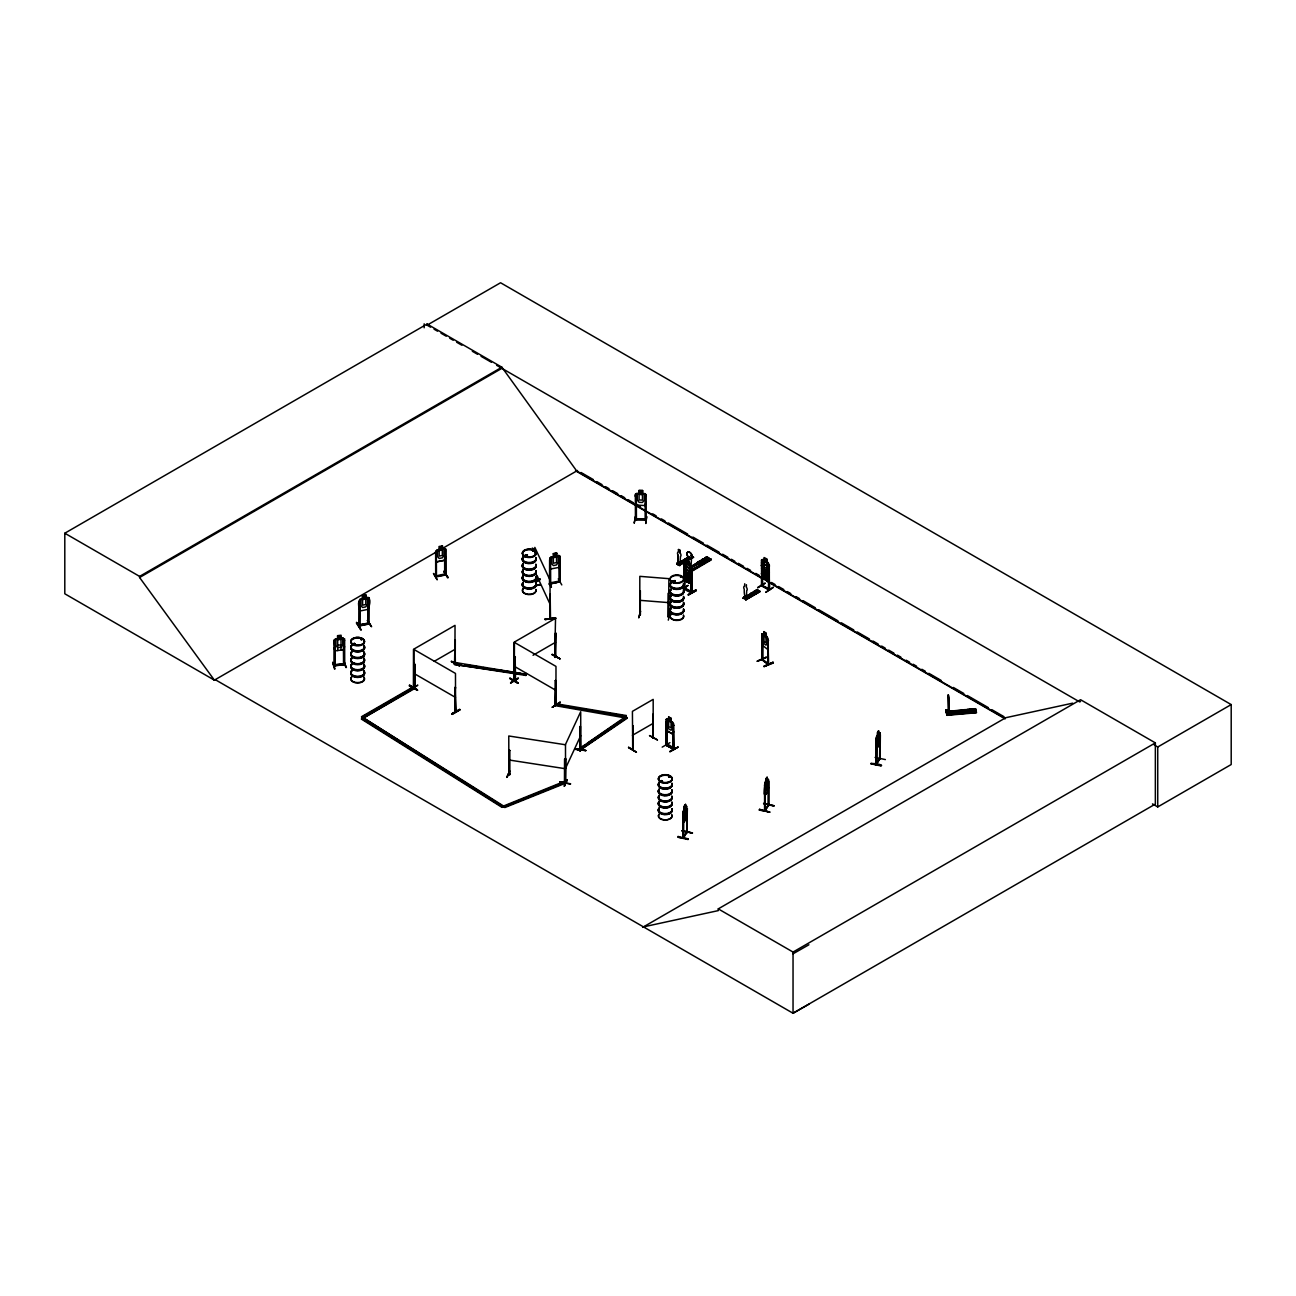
<?xml version="1.0" encoding="UTF-8"?>
<svg xmlns="http://www.w3.org/2000/svg" width="1296" height="1296" viewBox="0 0 1296 1296"><rect width="100%" height="100%" fill="white"/><g stroke="black" fill="none" stroke-linecap="round" stroke-linejoin="round"><path stroke-width="1.5" d="M947.263 710.856L948.008 710.192M948.105 694.915L949.142 699.791L948.656 713.286L948.38 695.563M948.04 710.24L948.089 710.905M976.39 712.363L946.906 714.938L946.841 710.419M690.914 567.859L691.529 558.382A3.677 2.138 59.5 0 0 691.529 554.153A3.677 2.138 59.5 0 0 687.82 552.047A3.677 2.138 59.5 0 0 687.82 556.292L687.965 562.075M746.35 598.055L746.707 590.555A2.446 1.426 59.5 0 0 746.35 587.201L746.415 584.707M947.716 710.953L946.777 710.338M565.121 782.946L565.72 782.233M565.51 759.326L564.554 759.181L564.457 783.173L565.785 781.52M565.38 758.419L565.542 783.351L565.493 744.455L580.705 711.715L580.786 750.335C579.263 752.198 581.402 747.743 580.073 749.882M559.807 782.573L559.953 781.747M559.937 781.828L570.467 784.129M570.596 783.756L559.937 782.217M879.449 744.277L879.854 740.745L879.563 744.293L876.485 748.861L879.563 744.293M678.877 562.723L678.634 564.667L679.023 562.415L678.1 562.772L679.185 562.804L677.986 562.918L679.104 562.432M744.293 598.234C746.528 595.334 743.92 598.396 744.228 589.162A2.446 1.426 59.5 0 1 744.601 586.213L744.73 583.751M745.022 596.662L744.39 597.229L745.508 596.646M636.336 495.817L635.315 495.995L636.336 495.817L636.417 520.02L635.234 520.004L646.218 520.214L646.186 494.651L642.573 493.533L642.589 490.52L638.977 490.439L638.977 493.387L635.364 494.278L635.429 520.052C634.1 516.829 650.252 520.587 645.019 519.259M634.198 523.001L635.623 516.197L634.246 522.952M646.186 502.589L644.938 505.537L636.498 505.1M636.417 520.02L635.461 518.854M642.46 490.601L639.09 490.536L639.09 493.484L637.292 494.392L637.292 499.9L639.09 502.33L642.46 502.475L644.258 500.191L644.258 494.683L642.46 493.63L642.589 490.52M646.056 494.764L644.922 493.565M645.1 496.19L646.105 496.238L645.1 496.19L645.181 520.457L646.186 520.441M636.336 518.918L645.116 519.242L645.23 520.117M646.623 516.667L645.797 523.503L646.672 516.699M688.095 839.533L677.84 837.184L688.289 838.771M688.273 839.192L678.051 836.406M759.359 810.097L769.84 812.09L759.569 809.303M759.359 810.113L759.586 809.287M870.863 763.636C880.6 762.777 889.072 768.641 870.863 763.636L881.312 765.612L871.025 763.36M628.576 747.322L636.417 752.247L628.609 747.274M636.385 752.15L628.56 747.743M579.976 750.74L580.333 726.23L580.527 750.757M685.697 559.856L686.605 558.997L686.815 560.018M752.539 593.989L753.527 593.406L752.96 594.167M353.257 644.452L354.505 643.415M353.014 643.918L354.391 644.096M354.861 644.209L354.181 643.351M353.371 643.934L354.926 643.707L353.727 644.614M361.616 639.738L361.26 639.835M525.123 555.968L526.451 555.304M526.225 555.806L524.669 556M526.646 555.692L525.755 555.028L526.516 556M532.656 551.254L533.693 551.011M673.985 581.936L673.402 580.835L672.17 581.499A6.853 3.953 0 0 1 675.103 580.559M680.497 577.319L680.999 577.157M660.604 781.439L662.386 780.84M662.094 781.553L661.138 781.682L661.64 780.548M660.976 781.294L661.964 780.97M662.337 781.585L661.802 780.613M669.109 776.385L669.173 776.693M639.868 590.684L640.354 614.677M640.354 590.733L640.305 614.92M640.483 611.501L638.734 617.9L640.516 611.129M668.412 593.212L668.444 617.252L668.898 578.664L639.819 576.347L639.77 614.92L640.321 614.093M668.347 616.556L668.525 616.896M668.412 617.188L668.461 592.985M670 613.915L668.282 620.136M687.058 832.729L687.317 808.267L686.912 832.842L686.41 805.966L682.895 812.219L683.008 838.026L687.01 832.097M768.463 787.223L768.058 790.754C759.65 807.651 768.269 767.572 765.126 784.096L764.899 810.988L764.932 786.332M764.527 785.117C768.544 771.59 769.241 784.955 765.774 790.997L765.126 789.604M558.738 581.418C555.417 584.172 547.317 581.386 550.67 583.961L550.557 559.759L549.617 559.937L549.504 583.945L551.416 587.039L549.05 584.091M549.504 583.945L559.888 581.807M560.018 581.143L559.094 581.369C559.273 583.88 557.847 579.992 559.888 580.932M367.967 623.36L358.733 624.996L369.117 622.89M369.117 623.765L358.927 625.79M445.824 574.031L444.674 575.149L445.694 573.82M683.559 837.135L683.786 837.54M683.041 837.88L683.041 837.086M687.334 831.449L686.961 832.162M764.543 810.907L764.98 809.368M764.559 809.887L765.385 810.405L764.883 809.433M768.139 804.703L768.933 804.217L768.35 805.075M765.029 810.875L768.884 804.184M879.968 758.533L875.983 764.397L876.485 762.923M876.064 764.316L876.08 738.655L878.656 730.798L877.279 732.742M880.081 759.148L880.357 734.686M880.357 757.868L876.452 764.527L876.436 739.87M417.425 689.764C393.223 675.767 433.982 699.597 409.244 685.924M417.474 690.233L409.633 685.26M517.963 682.7C493.241 668.396 534.438 692.906 510.089 678.618M948.478 695.11L948.883 713.27M684.32 806.306L685.633 804.362L684.207 806.29L683.591 811.231L683.429 838.091L683.413 813.451M877.279 735.691L876.857 764.024L875.983 763.522M550.039 617.836L550.508 618.629L550.152 594.119L550.071 618.759L550.039 580.154L534.843 547.398L534.843 553.392M672.916 734.168L666.889 730.701L666.031 727.364L666.824 730.75L672.818 734.216L673.693 731.673M367.999 609.201C369.311 605.945 371.547 599.724 368.048 597.391L360.11 598.995C357.437 602.041 358.636 607.468 360.126 610.967L368.129 609.347L369.263 606.107M445.873 557.118L444.706 560.293L436.703 561.913L435.65 559.192M560.066 564.23L558.884 567.405L550.865 568.976L549.844 566.32M683.915 568.28L684.904 565.785L691.027 569.171L691.837 572.557M684.013 568.345L684.968 565.915M690.946 577.4L691.918 574.906L691.027 577.352L684.823 574.015L684.094 570.58M761.351 565.655L762.34 563.177L768.463 566.563L769.111 577.805M761.449 565.72L762.404 563.306M344.606 646.672L343.424 649.831L335.113 650.835L334.028 648.032M757.463 661.252L766.049 657.331M766.325 657.526L757.415 661.284M759.521 809.806L769.792 812.122M768.917 805.205L765.337 809.692M644.857 505.424L646.072 502.556M356.4 623.068C370.251 644.873 347.895 608.116 360.628 628.965M437.125 579.474L433.48 573.448L437.125 579.798M508.874 750.335L509.846 750.481L508.874 750.335L508.874 774.603L509.863 774.684L509.846 750.481M509.96 771.25L506.736 777.389L509.571 771.185M509.863 774.068L508.68 773.631M565.753 758.468L565.105 783.367L504.824 807.554L361.568 716.688L413.473 686.718L414.995 687.593L361.503 719.15L502.022 807.376L563.89 782.347L565.105 783.367M580.041 750.821L580.333 726.23M575.213 749.363L586.019 750.627L575.359 748.991M564.44 782.525L565.542 782.12M564.44 783.14L564.651 782.33M567.081 779.641L564.278 786.283L567.146 779.69M567.162 780.079L564.359 786.17M678.294 549.731L679.865 550.039L680.125 553.052A2.446 1.426 59.5 0 1 680.481 556.405L680.011 563.971L678.229 562.675M662.175 747.144L669.951 742.657M510.575 682.976L518.27 678.456M454.864 663.892L455.479 662.531L526.403 674.26L525.852 675.443L454.928 664.475L455.026 625.352L413.489 649.328L413.408 687.917M454.928 664.475L455.479 662.531M525.852 675.443L526.403 673.499M565.493 768.431L580.705 735.691M683.235 588.627L687.852 585.5L682.895 588.497M757.658 587.849L765.272 583.249M332.651 662.645L335.081 668.914M332.667 662.256L334.481 668.995M707.843 557.766L691.951 567.049L691.918 592.758C680.837 588.951 685.066 588.708 685.033 576.655M684.32 588.254L692.096 592.564L691.448 591.251L691.011 592.304L691.821 592.774L691.837 566.984L689.31 564.505L689.31 561.557L686.621 560.164L687.188 559.564M761.675 584.723L762.55 586.084L762.469 574.047M455.09 710.548L455.56 712.039L455.479 673.434L413.942 649.458L413.959 688.111M454.815 711.65L455.852 711.844L455.042 687.447L455.479 711.99M514.204 680.157L515.063 679.655L514.042 680.756M515.533 680.351L514.642 679.898M515.435 657.234L514.01 656.845L514.982 656.602L515.144 681.421L514.723 656.829M555.32 703.744L556.259 703.89M555.32 704.619L556.34 704.83L555.547 680.4L555.19 704.538L563.468 705.737M626.13 715.505L625.531 717.433L626.13 715.505L555.628 703.679L555.044 704.862L625.531 716.688L627.167 718.243L555.044 705.607L555.628 704.425M536.544 579.393L537.403 579.879M537.322 576.72C536.204 582.341 537.403 580.932 537.597 576.558M666.857 744.73L665.982 745.135L666.128 719.41L668.671 719.831M673.191 748.067C660.523 745.232 669.303 741.344 673.677 749.606L673.693 723.816L671.15 721.354L672.332 723.119L672.332 728.627L671.069 730.247L668.671 728.87L667.408 725.776L668.671 716.882L671.231 718.357L671.15 721.354L671.231 718.357M414.542 687.658L413.408 686.977L414.542 686.702M455.366 664.087L455.026 639.916L454.523 664.508L525.852 674.698M514.366 680.076L515.111 680.497M555.223 656.521L555.871 657.04L555.53 632.869L555.093 657.477L555.806 633.031M945.983 711.747L946.08 710.03L949.126 710.014L946.08 710.03M946.161 712.411L975.742 710.176M946.728 714.112L946.955 715.327L976.455 712.751L976.228 711.536L946.728 714.112L976.342 712.363M946.825 714.841L946.129 711.52L975.532 708.701L972.551 709.268M975.645 709.835L975.532 709.009L947.975 711.634M946.242 710.937L946.436 710.548M368.971 622.89L369.149 623.992L358.862 626.081L358.846 601.862L359.915 601.895L359.737 625.644M368.08 623.101L369.068 623.198M436.46 575.959L436.46 576.833L436.347 552.631L435.424 552.809L436.347 552.631M435.667 577.012L445.824 574.906M684.466 806.485L685.26 805.318L684.466 807.473M684.32 809.255L683.462 810.518M683.591 816.739L684.239 818.116L685.471 816.302L685.471 807.457L686.896 806.533M682.052 830.979L692.534 832.972L682.263 830.623M683.446 836.746L686.556 832.129M683.494 837.994L687.366 831.303M765.887 782.168L765.742 779.171L767.054 777.227L767.119 780.354M767.151 777.244L765.742 779.171M768.852 781.148L768.512 805.707L768.463 779.301M764.867 795.29L767.961 790.722M879.919 732.953L878.656 733.747M879.547 732.418L876.404 736.987L876.031 746.593M875.075 757.415L885.379 759.586M876.485 763.166L879.595 758.565M652.763 738.104L653.184 713.95L653.168 737.878M701.492 563.339C701.266 559.726 697.264 565.072 701.298 563.242M361.114 639.495L361.94 639.171M532.737 551.237L533.061 551.043M672.592 580.997L672.478 581.936L673.936 581.807M668.736 776.936L669.74 777.098L668.882 776.596M686.702 560.115L685.406 569.025L686.702 572.103L686.702 577.595L689.148 578.939L687.836 575.667C686.815 579.49 683.899 576.412 687.269 574.663L685.519 570.305L687.803 574.322C688.84 570.289 691.902 573.48 688.354 575.278L689.99 579.555L689.148 573.431L690.444 571.811L690.444 566.303L689.148 561.654L686.702 560.309M764.138 567.113L762.826 568.75L762.826 574.258L764.138 575.959L764.057 578.972L766.665 580.414L767.88 571.536L766.568 568.458L766.584 562.966L764.138 561.622L764.138 567.13L766.584 568.474M761.773 659.632L768.317 664.718L768.253 638.928L766.179 636.223L766.179 633.274L764.041 631.589L762.939 640.386L764.008 643.577L766.017 645.149L767.086 643.626L766.179 633.274M762.097 659.47L768.56 664.54L767.961 640.094L768.204 664.718M768.56 664.508L767.686 663.406M559.094 582.244L558.835 558.041L559.775 557.863L559.84 582.131L560.018 556.243L558.819 555.449L550.897 557.069L549.812 558.349L549.893 584.172M549.958 558.43L550.978 557.231M439.052 549.536L435.65 551.286L435.683 577.044L435.44 576.153M335.065 665.561L335.048 641.812L333.995 641.714L335.048 641.812M343.553 664.492L343.553 640.516L344.606 640.613L343.634 640.726M337.689 638.766L335.923 639.981L335.923 645.489L337.689 647.627L340.978 647.19L342.743 644.614L342.743 639.106L341.075 638.167L344.623 638.831L344.72 664.573L344.72 663.698L333.995 665.075M340.978 650.155L341.075 635.218L337.543 635.672L337.657 638.701L334.028 640.127L333.963 665.917L335.065 664.686M633.08 748.958L632.691 750.109L633.031 725.89M678.618 549.342L678.375 552.064A2.446 1.426 59.5 0 0 678.002 554.996L678.197 563.29M455.252 664.119L455.301 640.078M635.234 519.745L636.336 519.793M555.611 655.922L554.753 656.424M555.206 703.874L555.968 704.992L555.984 666.403L514.463 642.427L514.204 681.032L514.01 642.281L555.53 618.305L554.753 657.299L555.611 656.797M555.773 656.197L554.834 656.294M768.398 805.091L764.575 810.842L764.575 785.101M768.544 805.642L768.317 779.382M550.492 617.803L550.282 618.143M514.982 680.659L513.929 679.995M699.548 562.253L699.192 562.999L701.039 563.355M701.298 563.485L699.791 562.383M752.02 593.471L753.3 593.374M353.095 643.707L354.764 643.577M361.989 639.349L361.163 639.56M525.301 556.276L526.451 555.871M669.708 776.968L668.882 777.098L669.611 776.547M666.209 719.491L666.857 718.875L672.851 722.342M684.045 578.421L684.013 562.723L686.702 563.063M762.356 559.467L761.449 560.099L764.057 560.488M627.167 718.243L579.587 750.514L577.951 749.704L625.531 716.688M577.951 749.704L584.512 745.265M587.801 743.029L620.606 720.77M579.587 750.514L627.167 717.482M508.777 773.42L509.749 773.534M508.777 774.295L509.96 774.473M688.063 558.398L677.565 564.538L676.917 562.869L678.326 562.027L677.128 563.809M690.817 555.709L693.619 557.539L690.817 555.498M692.08 571.115L711.31 559.872L707.049 556.81L691.108 566.579M708.118 558.09L707.049 557.134L689.666 567.389M691.027 569.171L691.756 572.605M710.014 559.175L710.986 559.337L707.049 557.134M684.92 577.692C681.647 573.739 690.331 583.654 691.756 580.511M686.54 578.68L685.39 576.882L685.39 571.374L686.702 569.738L689.148 571.099L690.444 574.16L689.148 583.07L689.148 580.122M689.229 583.022L686.54 581.629L689.148 582.876M762.34 563.177L768.398 566.611L769.111 569.948M761.351 573.577L768.366 578.486L769.192 577.886M763.96 576.072L764.057 578.972M743.548 598.412L757.868 590.441L743.24 598.104M757.658 590.085L759.991 591.624L746.01 599.805L745.67 598.331L747.29 597.602L747.29 598.655L744.779 596.824M759.958 591.624L745.67 599.594L759.78 591.268L757.156 589.793L743.078 598.169L744.86 596.241M684.013 562.723L684.32 578.259M684.839 562.124L691.918 566.984M684.774 564.829L684.045 564.44L684.855 588.854M691.124 568.345L692.096 568.588L691.124 568.345L691.124 592.418M683.332 588.74L687.917 585.484M691.027 591.656L684.855 588.222L691.918 591.883M691.157 592.385L691.384 580.171M688.289 594.524L695.871 589.907L688.241 594.977L696.308 590.62L695.855 589.891M688.306 594.945L696.26 590.555M766.665 558.981L767.88 563.695L767.88 569.203L766.584 570.839L767.426 576.931L765.79 572.67C769.387 570.823 766.147 567.583 765.239 571.714L762.988 567.599L764.705 572.038C761.206 573.674 764.316 576.963 765.272 573.043L766.584 576.364L764.138 574.987L764.138 569.479L762.842 566.417L764.057 557.539L766.746 558.932L766.584 561.994L768.398 562.901M762.21 562.221L761.481 561.816L762.566 586.051M761.53 567.972L762.259 571.39L768.463 574.727L769.354 572.297L768.382 574.792L762.404 571.277L761.627 560.147L761.497 585.889L769.354 590.15L769.273 564.359L762.323 559.629M768.82 577.562L768.56 589.793L768.82 565.574L769.613 589.988L761.675 585.598M769.532 565.963L768.56 565.736M762.21 585.322L761.4 584.885L762.291 585.371M769.354 589.275L762.291 585.614L769.532 589.048M963.041 710.532L962.685 711.617M964.791 711.504C959.996 712.946 966.119 708.377 964.305 711.974M645.1 520.166L646.072 520.182M657.266 739.724L649.652 735.561M632.723 749.704L632.416 711.358L653.184 699.37L653.152 738.299M680.125 553.052L680.125 550.897M677.905 555.061L678.051 562.788M687.933 562.318L687.82 556.292M676.706 564.035L689.083 556.729M676.771 564.084L689.099 556.859M677.047 564.246L689.585 557.021M689.618 557.15L677.581 564.554M679.331 565.072L680.756 563.404L680.951 564.554M677.111 564.262L679.703 565.736L679.541 564.343L680.951 563.517M692.939 556.891L678.829 565.218L693.441 556.972M693.441 557.183L679.055 565.234L688.435 560.601M697.394 562.513C708.993 567.599 691.772 563.128 699.516 561.249L703.453 563.792L699.516 561.249M701.395 560.147C712.994 565.25 695.774 560.779 703.517 558.9L707.454 561.443L703.517 558.9M704.927 558.074C716.526 563.161 699.305 558.689 707.049 556.81M691.61 566.854L705.526 558.657M691.691 566.903L707.81 557.555M690.638 568.312L706.385 559.111M690.8 570.37L710.224 558.9M691.141 570.386L710.743 559.597M691.319 570.677L710.986 559.046M691.562 570.807L710.986 559.337M691.918 570.823L710.483 559.435M750.708 593.39C757.723 596.452 747.711 593.941 752.134 592.547L754.758 594.038M753.381 591.818C760.396 594.88 750.384 592.369 754.79 590.976L757.415 592.466M755.746 590.425C762.745 593.487 752.733 590.976 757.156 589.583M747.29 597.602L745.67 598.331M745.508 599.513L759.78 591.073M414.185 663.487L414.202 687.803M414.461 663.633L413.683 688.079M451.316 661.689L459.594 665.901L451.753 661.446M454.766 663.584L454.248 664.346M411.577 689.116L417.814 685.13M414.736 687.836L413.748 687.204M455.755 687.852L454.766 687.609M552.226 654.35L560.066 658.822M551.837 654.642L560.099 658.87L552.258 654.399M451.818 713.723C476.458 700.78 435.488 723.346 459.61 709.268M451.818 714.209L459.675 709.69M452.255 714.404L459.983 709.884M510.64 683.105L518.384 678.083L510.64 682.603M555.044 705.607L555.547 680.4M556.259 680.805L555.287 680.562M560.099 702.157L552.339 707.179L560.131 702.221M215.33 679.703L214.488 680.206L64.8 593.779L64.8 533.223L427.097 324.049L501.892 367.222L576.688 470.966L1004.918 718.211M427.097 324.049L427.097 325.166L500.564 282.755L1231.2 704.587L1231.2 764.527L1157.733 806.938L1152.484 803.893M64.8 533.223L139.595 576.396L501.892 367.222M808.898 1004.206L793.039 1013.245L215.233 679.655L214.375 680.141L139.595 577.514L501.892 368.339M214.375 680.141L435.245 552.631M438.728 550.606L577.53 470.48M532.3 548.046L534.859 549.52M536.657 579.506L537.305 579.895M537.014 579.296L537.16 580.705L536.884 576.153M535.199 581.531L539.93 578.907M539.93 579.231L535.264 581.936L539.978 579.328M535.637 582.277L540.302 579.555M434.257 661.316L455.026 649.328M361.568 717.433L413.473 687.463L414.995 688.338L414.461 673.272M361.503 719.15L414.995 688.338L414.931 664.281M533.045 655.274L555.53 642.281M632.416 735.334L653.184 723.346M666.355 721.013L666.468 745.022L673.434 748.991M673.272 733.001L673.045 749.218L673.272 725.015L673.969 749.363M673.969 725.42L672.997 725.161M670.032 751.275C694.705 738.007 653.346 761.027 677.873 747.176M642.622 927.385L1005.777 717.709L1072.683 703.161M643.464 926.883L718.259 910.618L718.259 908.885L1080.556 699.71L1155.352 742.883L1155.352 804.071L793.039 1013.245L793.039 952.058L1155.352 742.883M1080.556 701.444L1079.714 701.946L496.676 365.326M1154.266 744.989L1157.733 746.998L1231.2 704.587M793.039 953.807L808.898 944.768M361.503 718.389L502.022 806.63L563.89 781.601L565.105 782.622L504.824 806.809L361.568 716.688M672.705 581.515L673.871 581.418L673.24 580.77M762.453 636.125L762.518 660.166L762.34 658.66M761.805 641.86L762.469 645.311L761.805 633.955L764.041 634.538L763.943 631.622M768.56 640.564L767.653 640.224M768.22 646.898L767.491 649.264L762.469 645.311M766.373 657.137L757.156 661.122M762.34 659.534L761.805 633.955L767.54 637.389M762.518 659.534L768.625 663.714M764.073 666.079C791.824 654.642 745.654 674.795 772.951 662.353M773.275 663.034L764.122 666.549L772.902 662.272M948.332 694.899L948.332 711.164M550.589 583.994L550.411 582.811L558.738 581.175M445.694 574.695L445.824 549.131L442.422 548.775L442.422 545.827L442.341 548.969L444.058 549.601L444.058 555.109L442.341 557.815L439.166 558.463L437.465 556.454L437.465 550.946L439.166 549.617L439.02 546.523L442.454 545.891M445.792 574.97L445.581 550.751L444.641 550.93L444.674 575.149M369.068 624.073L369.263 598.185M334.093 664.767L333.882 665.707L344.639 664.362M632.723 750.076L632.756 725.728M525.253 555.368L526.16 555.514M354.505 644.42L353.484 644.031M661.057 781.18L661.964 781.31M556.648 553.019L553.214 553.651L553.36 556.729L551.659 558.074L551.659 563.582L553.36 565.591L556.535 564.926L558.236 562.221L558.236 556.713L556.535 556.081L556.616 552.955L556.648 555.968M553.36 553.781L556.535 553.133M549.877 584.14L559.726 581.823M561.8 584.917L558.252 578.826M444.658 548.402L436.687 549.941M436.736 561.735L444.625 560.212M436.347 575.732L435.326 575.894L436.59 576.169M445.581 573.853L444.722 574.29M445.549 574.711C432.67 577.417 431.665 576.59 444.544 574.063M444.026 571.714L448.157 577.692L443.993 571.309M365.78 595.075L362.556 595.658L362.588 598.671L360.887 599.999L360.887 605.507L362.588 607.516L365.78 606.868L367.481 604.163L367.481 598.655L365.78 598.023L365.731 595.01M368.08 599.999L369.149 600.016L368.08 599.999L368.242 624.235L368.21 600.194M359.915 601.895L358.846 601.862M367.432 620.719L371.596 626.746L367.384 620.363M367.934 620.752L371.093 626.389M507.271 776.984L509.522 771.233M948.04 710.662L948.656 713.286M963.317 710.678L964.759 710.888M536.738 585.079L540.302 584.512L536.593 585.241M535.183 585.824L540.286 584.852M544.952 619.083L555.725 618.241L544.968 619.164M555.725 618.208L544.984 619.601L555.595 617.868M343.375 637.94L335.146 638.928M337.689 639.754L340.978 639.333M337.689 645.262L340.978 644.841M344.606 664.589L334.19 665.933M345.951 667.472L344.088 661.235M343.651 661.284L346.437 667.489M436.201 575.683L436.59 576.785M359.64 625.612L359.786 601.684M946.355 709.738L946.89 710.953L946.355 709.738C943.456 715.343 954.455 711.65 946.615 713.318L946.615 709.722M961.907 710.208L964.888 709.625L965.714 712.768M967.561 709.706L970.542 709.139L971.368 712.282M948.121 712.184L973.733 709.997M950.179 712.395L973.798 710.402M946.793 714.728L976.39 712.152L975.532 708.701M359.024 626.065L359.105 625.19M673.045 580.981L673.985 581.062M761.756 585.63L761.756 573.642M514.723 680.805L514.706 656.44M455.042 711.423L455.042 687.447M666.727 745.556L667.051 729.421M673.79 749.59L666.112 745.216M343.764 663.892L344.639 663.487M334.822 664.654L343.44 663.876M344.477 664.346L344.525 663.503M963.997 711.779L962.847 711.52M343.764 664.735L343.553 640.516M878.494 733.876L878.494 742.738L877.279 744.552L876.614 743.159M768.026 664.07L767.961 640.094M644.873 493.663L636.579 493.371L635.494 494.327L636.482 505.181M672.98 581.953L673.499 581.953A6.869 3.969 0 0 0 672.025 582.698M661.64 781.893L660.782 781.472M639.819 600.323L668.898 602.64M410.022 690.023L417.442 685.373M575.23 749.185L585.889 750.465M508.761 774.587L509.749 774.409M457.456 663.584L461.392 664.2M465.329 664.816L479.131 666.938M483.068 667.553L487.004 668.153M490.941 668.768L494.878 669.384M498.814 669.983L502.767 670.599M506.704 671.215L512.617 672.122M516.553 672.737L520.49 673.337M565.51 744.763L508.777 735.982L508.874 774.571M508.777 759.958L565.51 768.739M567.389 706.385L571.309 707.049M575.213 707.713L579.134 708.361M583.054 709.025L586.975 709.673M590.879 710.338L594.799 710.986M598.72 711.65L602.64 712.298M606.544 712.962L610.465 713.626M614.385 714.274L618.305 714.938M622.21 715.586L626.13 716.251M343.57 660.863L346 667.489M879.595 759.181L879.968 732.856M774.068 805.837L763.587 803.358L773.842 805.675M763.619 803.731L773.874 806.031M682.895 820.141L683.446 822.442L686.54 817.873C687.69 809.028 686.297 821.583 683.348 822.409L682.927 812.203M682.085 830.849L692.356 833.166M753.138 593.293L751.955 593.827M769.241 590.15L768.593 588.902M684.612 588.805L684.482 587.38M414.493 688.419L414.655 664.443M577.951 748.958L579.587 749.768M764.138 578.923L766.568 580.268M764.899 583.135L757.723 587.461M686.702 572.087L689.148 573.448M687.01 560.974L684.385 559.499M691.951 568.669L692.258 570.402M680.125 563.906L677.824 562.464L677.824 564.214M678.748 564.586L677.954 562.383M510.041 678.715L517.979 683.186M657.477 740.065L649.49 735.642M427.097 325.166L430.58 327.175M434.063 329.184L437.546 331.193M441.013 333.202L446.229 336.215M449.712 338.224L453.195 340.232M456.678 342.241L461.894 345.254M472.327 351.281L477.544 354.294M481.027 356.303L491.459 362.313M581.029 472.489L593.26 479.552M596.759 481.577L602.008 484.607M605.491 486.616L608.99 488.641M612.49 490.649L617.738 493.679M621.238 495.704L624.721 497.729M628.22 499.738L633.469 502.767M636.968 504.792L640.451 506.801M652.698 513.864L656.181 515.889M661.43 518.918L664.929 520.927M668.428 522.952L687.658 534.049M692.89 537.079L703.388 543.137M706.871 545.146L719.118 552.209M722.601 554.234L727.85 557.264M731.349 559.273L734.848 561.298M738.347 563.323L743.58 566.336M747.079 568.361L750.578 570.386M755.811 573.399L759.31 575.424M762.809 577.449L768.058 580.478M771.557 582.487L775.04 584.512M778.54 586.521L783.788 589.55M787.288 591.575L790.771 593.584M796.019 596.614L799.519 598.639M803.018 600.647L815.249 607.711M818.748 609.736L837.977 620.833M841.46 622.858L853.708 629.921M857.191 631.93L869.438 639.009M872.921 641.018L878.17 644.047M881.669 646.072L885.168 648.081M888.667 650.106L893.9 653.135M897.399 655.144L900.898 657.169M906.131 660.199L909.63 662.207M913.129 664.232L916.628 666.241M921.877 669.271L925.36 671.296M928.859 673.304L941.09 680.384M953.338 687.447L963.819 693.49M967.318 695.515L988.297 707.616M991.78 709.641L1004.027 716.704M575.537 470.804L763.182 579.134M766.681 581.159L1005.178 718.859M514.463 666.403L555.984 690.379M413.942 673.434L455.479 697.41M718.259 908.885L793.039 952.058M558.77 555.547L559.953 556.373M444.577 548.435L445.759 549.261M367.999 597.488L369.295 598.25M515.533 681.226L515.176 657.396M646.105 519.34L645.943 520.49M757.658 590.198L743.24 598.007L746.075 599.837M679.363 549.617L680.011 550.962M559.775 557.863L558.835 558.041M550.557 559.759L549.617 559.937M549.553 583.556L551.416 587.039M445.581 550.751L444.641 550.93M443.929 571.309L447.59 577.805M362.443 598.525L362.443 595.577L365.893 594.945L365.78 598.023M678.051 563.128L678.326 562.027M535.685 573.205L550.039 604.13M335.129 650.9L334.157 640.208M972.551 708.961L973.361 712.103M967.561 709.398L968.371 712.541M961.907 709.884L962.717 713.027M949.126 711.261L949.887 714.469L949.822 712.67M684.191 570.613L684.968 573.901M875.966 746.496L876.485 748.861M764.575 792.958L764.98 795.307M946.258 712.751L946.048 711.585M1157.733 746.998L1157.733 806.938M949.061 709.771L949.061 711.326M879.854 732.823L879.952 759.262M878.542 730.766L878.607 733.909M762.761 643.999L762.453 660.118L762.178 635.542M762.469 562.059L762.469 566.06M747.079 597.488L747.079 598.331L744.163 596.549L744.163 598.298M689.148 571.099L689.148 565.591L686.702 564.246L686.702 569.738M688.419 559.937L685.795 558.657M686.799 560.261L686.799 563.209M686.702 578.583L686.54 581.629M685.519 804.346L685.584 807.489M684.353 806.339L684.353 809.303M684.239 587.331L684.094 588.481L683.964 587.493M680.756 563.404L680.756 564.23M668.768 717.028L668.768 719.977M666.776 721.58L666.776 745.556M549.925 558.365L549.958 566.287M536.625 576.315L536.625 580.397M459.205 665.674L451.381 661.203M435.715 551.237L435.764 559.159M424.165 323.822L424.165 327.791M337.689 635.818L337.689 650.576M334.967 641.601L334.951 665.869M139.595 576.396L139.595 577.514M535.945 564.878A6.966 4.018 0 0 1 528.314 569.9A6.966 4.018 0 0 1 523.195 563.906M535.831 570.451A6.836 3.953 0 0 1 528.331 575.392A6.836 3.953 0 0 1 523.309 569.495M535.945 558.252A6.966 4.018 0 0 1 528.314 563.274A6.966 4.018 0 0 1 523.195 557.28M524.297 556.454A6.966 4.018 0 0 1 527.423 555.417M535.864 558.657A6.869 3.969 0 0 1 528.331 563.614A6.869 3.969 0 0 1 523.276 557.701M524.362 556.875A6.869 3.969 0 0 1 525.787 556.243M535.945 564.538A6.966 4.018 0 0 1 528.314 569.56A6.966 4.018 0 0 1 523.195 563.566M535.945 557.912A6.966 4.018 0 0 1 528.314 562.934A6.966 4.018 0 0 1 523.195 556.94M524.297 556.114A6.966 4.018 0 0 1 527.423 555.077M535.864 557.539A6.869 3.969 0 0 1 528.331 562.496A6.869 3.969 0 0 1 523.276 556.583M524.362 555.773A6.869 3.969 0 0 1 527.44 554.737M535.864 564.165A6.869 3.969 0 0 1 528.331 569.122A6.869 3.969 0 0 1 523.276 563.209M535.831 570.823A6.836 3.953 0 0 1 528.331 575.748A6.836 3.953 0 0 1 523.309 569.867M535.847 565.267A6.853 3.953 0 0 1 528.331 570.224A6.853 3.953 0 0 1 523.292 564.311M535.945 583.735A6.966 4.018 0 0 1 528.314 588.757A6.966 4.018 0 0 1 523.195 582.763M535.831 571.439A6.836 3.953 0 0 1 529.222 576.412A6.836 3.953 0 0 1 522.612 571.439M535.831 589.307A6.836 3.953 0 0 1 528.331 594.248A6.836 3.953 0 0 1 523.309 588.352M535.864 571.082A6.885 3.969 0 0 1 528.331 576.04A6.885 3.969 0 0 1 523.26 570.11M535.945 577.109A6.966 4.018 0 0 1 528.314 582.131A6.966 4.018 0 0 1 523.195 576.137M535.945 583.394A6.966 4.018 0 0 1 528.314 588.416A6.966 4.018 0 0 1 523.195 582.422M535.945 576.769A6.966 4.018 0 0 1 528.314 581.791A6.966 4.018 0 0 1 523.195 575.797M535.864 583.022A6.869 3.969 0 0 1 528.331 587.979A6.869 3.969 0 0 1 523.276 582.066M535.864 576.396A6.869 3.969 0 0 1 528.331 581.353A6.869 3.969 0 0 1 523.276 575.44M535.864 577.514A6.869 3.969 0 0 1 528.331 582.471A6.869 3.969 0 0 1 523.276 576.558M535.831 589.68A6.836 3.953 0 0 1 528.331 594.605A6.836 3.953 0 0 1 523.309 588.724M535.847 584.123A6.853 3.953 0 0 1 528.331 589.081A6.853 3.953 0 0 1 523.292 583.168M671.992 790.463A6.966 4.018 0 0 1 664.362 795.485A6.966 4.018 0 0 1 659.243 789.491M671.895 790.868A6.853 3.953 0 0 1 664.378 795.809A6.853 3.953 0 0 1 659.34 789.912M671.863 796.036A6.82 3.937 0 0 1 664.378 800.96A6.82 3.937 0 0 1 659.356 795.08M671.927 796.408A6.885 3.969 0 0 1 664.378 801.365A6.885 3.969 0 0 1 659.308 795.436M671.992 783.853A6.966 4.018 0 0 1 664.362 788.875A6.966 4.018 0 0 1 659.243 782.881M671.911 789.75A6.869 3.969 0 0 1 664.378 794.707A6.869 3.969 0 0 1 659.324 788.794M671.895 784.242A6.853 3.953 0 0 1 664.378 789.199A6.853 3.953 0 0 1 659.34 783.286M671.992 790.123A6.966 4.018 0 0 1 664.362 795.145A6.966 4.018 0 0 1 659.243 789.151M671.992 783.513A6.966 4.018 0 0 1 664.362 788.535A6.966 4.018 0 0 1 659.243 782.541M671.895 783.14A6.853 3.953 0 0 1 664.378 788.081A6.853 3.953 0 0 1 659.34 782.185M671.992 809.32A6.966 4.018 0 0 1 664.362 814.342A6.966 4.018 0 0 1 659.243 808.348M671.895 809.725A6.853 3.953 0 0 1 664.378 814.666A6.853 3.953 0 0 1 659.34 808.769M671.863 814.892A6.82 3.937 0 0 1 664.378 819.817A6.82 3.937 0 0 1 659.356 813.937M671.879 797.024A6.836 3.953 0 0 1 664.378 801.965A6.836 3.953 0 0 1 659.356 796.068M671.927 815.022A6.885 3.969 0 0 1 664.378 819.995A6.885 3.969 0 0 1 659.308 814.066M671.927 796.667A6.885 3.969 0 0 1 664.378 801.641A6.885 3.969 0 0 1 659.308 795.712M671.992 802.71A6.966 4.018 0 0 1 664.362 807.732A6.966 4.018 0 0 1 659.243 801.738M671.895 808.607A6.853 3.953 0 0 1 664.378 813.564A6.853 3.953 0 0 1 659.34 807.651M671.895 803.099A6.853 3.953 0 0 1 664.378 808.056A6.853 3.953 0 0 1 659.34 802.143M671.992 808.979A6.966 4.018 0 0 1 664.362 814.001A6.966 4.018 0 0 1 659.243 808.007M671.992 802.37A6.966 4.018 0 0 1 664.362 807.392A6.966 4.018 0 0 1 659.243 801.398M671.895 801.997A6.853 3.953 0 0 1 664.378 806.938A6.853 3.953 0 0 1 659.34 801.041M363.674 652.228A6.966 4.018 0 0 1 357.647 658.255A6.966 4.018 0 0 1 351.621 652.228M363.593 652.633A6.869 3.969 0 0 1 357.647 658.595A6.869 3.969 0 0 1 351.702 652.633M363.56 657.817A6.82 3.937 0 0 1 357.647 663.73A6.82 3.937 0 0 1 351.734 657.817M363.609 657.947A6.885 3.969 0 0 1 357.647 663.908A6.885 3.969 0 0 1 351.686 657.947M363.609 658.238A6.885 3.969 0 0 1 357.647 664.2A6.885 3.969 0 0 1 351.686 658.238M363.674 645.619A6.966 4.018 0 0 1 357.647 651.645A6.966 4.018 0 0 1 351.621 645.619M363.593 651.532A6.869 3.969 0 0 1 357.647 657.477A6.869 3.969 0 0 1 351.702 651.532M363.593 646.024A6.853 3.953 0 0 1 357.647 651.969A6.853 3.953 0 0 1 351.718 646.024M363.674 651.888A6.966 4.018 0 0 1 357.647 657.914A6.966 4.018 0 0 1 351.621 651.888M363.674 645.278A6.966 4.018 0 0 1 357.647 651.305A6.966 4.018 0 0 1 351.621 645.278M363.593 644.922A6.869 3.969 0 0 1 357.647 650.867A6.869 3.969 0 0 1 351.702 644.922M363.674 671.085A6.966 4.018 0 0 1 357.647 677.111A6.966 4.018 0 0 1 351.621 671.085M363.593 671.49A6.869 3.969 0 0 1 357.647 677.452A6.869 3.969 0 0 1 351.702 671.49M363.56 676.674A6.82 3.937 0 0 1 357.647 682.587A6.82 3.937 0 0 1 351.734 676.674M363.577 658.805A6.836 3.953 0 0 1 357.647 664.735A6.836 3.953 0 0 1 351.718 658.805M363.609 677.03A6.885 3.969 0 0 1 357.647 682.992A6.885 3.969 0 0 1 351.686 677.03M363.674 664.475A6.966 4.018 0 0 1 357.647 670.502A6.966 4.018 0 0 1 351.621 664.475M363.593 670.388A6.869 3.969 0 0 1 357.647 676.334A6.869 3.969 0 0 1 351.702 670.388M363.593 664.88A6.853 3.953 0 0 1 357.647 670.826A6.853 3.953 0 0 1 351.718 664.88M363.674 670.745A6.966 4.018 0 0 1 357.647 676.771A6.966 4.018 0 0 1 351.621 670.745M363.674 664.135A6.966 4.018 0 0 1 357.647 670.162A6.966 4.018 0 0 1 351.621 664.135M363.593 663.779A6.853 3.953 0 0 1 357.647 669.708A6.853 3.953 0 0 1 351.718 663.779M687.658 556.389A3.677 2.138 59.5 0 1 687.658 552.145A3.677 2.138 59.5 0 1 691.367 554.234A3.677 2.138 59.5 0 1 691.367 558.479M683.608 590.684A6.966 4.018 0 0 1 675.961 595.706A6.966 4.018 0 0 1 670.842 589.712M683.51 591.089A6.869 3.969 0 0 1 675.977 596.047A6.869 3.969 0 0 1 670.923 590.134M683.721 597.262A6.836 3.953 0 0 1 675.103 601.085A6.836 3.953 0 0 1 670.955 595.285A6.885 3.969 0 0 0 675.977 601.36A6.885 3.969 0 0 0 683.527 596.387M683.527 596.678A6.885 3.969 0 0 1 675.977 601.652A6.885 3.969 0 0 1 670.923 595.723M683.608 584.075A6.966 4.018 0 0 1 675.961 589.097A6.966 4.018 0 0 1 670.842 583.103M671.944 582.26A6.966 4.018 0 0 1 675.07 581.224M683.494 589.972A6.853 3.953 0 0 1 675.977 594.929A6.853 3.953 0 0 1 670.939 589.016M683.51 584.464A6.869 3.969 0 0 1 675.977 589.421A6.869 3.969 0 0 1 670.923 583.508M683.608 590.344A6.966 4.018 0 0 1 675.961 595.366A6.966 4.018 0 0 1 670.842 589.372M683.608 583.735A6.966 4.018 0 0 1 675.961 588.757A6.966 4.018 0 0 1 670.842 582.763M671.944 581.92A6.966 4.018 0 0 1 675.07 580.883M683.494 583.362A6.853 3.953 0 0 1 675.977 588.303A6.853 3.953 0 0 1 670.939 582.406M683.608 609.541A6.966 4.018 0 0 1 675.961 614.563A6.966 4.018 0 0 1 670.842 608.569M683.51 609.946A6.869 3.969 0 0 1 675.977 614.903A6.869 3.969 0 0 1 670.923 608.99M683.478 615.098A6.836 3.953 0 0 1 675.977 620.039A6.836 3.953 0 0 1 670.955 614.142M683.51 615.487A6.869 3.969 0 0 1 675.977 620.444A6.869 3.969 0 0 1 670.923 614.531M683.608 602.932A6.966 4.018 0 0 1 675.961 607.954A6.966 4.018 0 0 1 670.842 601.96M683.494 608.828A6.853 3.953 0 0 1 675.977 613.786A6.853 3.953 0 0 1 670.939 607.873M683.51 603.32A6.869 3.969 0 0 1 675.977 608.278A6.869 3.969 0 0 1 670.923 602.365M683.608 609.201A6.966 4.018 0 0 1 675.961 614.223A6.966 4.018 0 0 1 670.842 608.229M683.608 602.591A6.966 4.018 0 0 1 675.961 607.613A6.966 4.018 0 0 1 670.842 601.619M683.51 602.219A6.869 3.969 0 0 1 675.977 607.176A6.869 3.969 0 0 1 670.923 601.263M685.471 808.445L684.239 810.259L684.239 815.767L685.471 813.953L685.471 808.445M766.778 778.199L766.001 780.354L766.778 778.199M767.005 781.31L765.774 783.124L765.774 788.632L767.005 786.818L767.005 781.31M878.283 731.754L877.489 733.892L878.283 731.754M878.494 734.864L877.279 736.679L877.279 742.187L878.494 740.372L878.494 734.864M773.307 587.282L765.677 592.369L773.356 587.347M560.131 702.562L552.339 707.179L560.131 702.562M555.968 553.748L553.927 554.17L553.927 555.142L555.968 554.72L555.968 553.748M556.535 557.069L553.36 557.717L553.36 563.225L556.535 562.577L556.535 557.069M441.774 546.62L439.733 547.042L439.733 548.03L441.774 547.609L441.774 546.62M442.341 549.958L439.166 550.589L439.166 556.097L442.341 555.449L442.341 549.958M365.213 595.674L363.155 596.095L363.155 597.083L365.213 596.662L365.213 595.674M365.78 599.011L362.588 599.659L362.588 605.167L365.78 604.519L365.78 599.011M340.394 635.963L338.272 636.239L338.272 637.227L340.394 636.952L340.394 635.963M641.86 491.135L639.689 491.054L639.689 492.043L641.86 492.124L641.86 491.135M642.46 494.618L639.09 494.473L639.09 499.981L642.46 500.11L642.46 494.618M766.147 559.289L764.575 558.43L766.147 560.277L766.147 559.289M766.584 570.839L764.138 569.495L766.568 570.823M766.147 578.551L764.575 577.676L766.147 579.523L766.147 578.551M688.711 561.897L687.139 561.038L688.711 562.885L688.711 561.897M688.711 581.159L687.139 580.3L688.711 582.147L688.711 581.159M534.26 549.86L532.721 548.969L534.26 550.849L534.26 549.86M670.631 718.697L669.109 717.806L670.631 719.685L670.631 718.697M671.069 722.39L668.671 721.013L668.671 726.521L671.069 727.898L671.069 722.39M765.661 633.566L764.365 632.561L765.661 634.554L765.661 633.566M766.017 637.292L764.008 635.72L764.008 641.228L766.017 642.8L766.017 637.292M525.787 556.454A6.869 3.969 0 0 0 536.09 553.019A6.869 3.969 0 0 0 525.787 549.585A6.869 3.969 0 0 0 525.787 556.454M525.803 557.021A6.836 3.953 0 0 0 536.058 553.603A6.836 3.953 0 0 0 525.803 550.184A6.836 3.953 0 0 0 525.803 557.021M525.787 556.681A6.885 3.969 0 0 0 536.107 553.246A6.885 3.969 0 0 0 525.787 549.812A6.885 3.969 0 0 0 525.787 556.681M661.835 782.039A6.869 3.969 0 0 0 672.138 778.604A6.869 3.969 0 0 0 661.835 775.17A6.869 3.969 0 0 0 661.835 782.039M661.851 782.606A6.836 3.953 0 0 0 672.106 779.188A6.836 3.953 0 0 0 661.851 775.769A6.836 3.953 0 0 0 661.851 782.606M660.409 781.634A6.885 3.969 0 0 0 671.927 779.852A6.885 3.969 0 0 0 663.487 774.992A6.885 3.969 0 0 0 660.409 781.634M354.229 644.776A6.853 3.953 0 0 0 364.5 641.342A6.853 3.953 0 0 0 354.229 637.907A6.885 3.969 0 0 0 354.213 644.809A6.885 3.969 0 0 0 364.532 641.374A6.885 3.969 0 0 0 354.213 637.924A6.853 3.953 0 0 0 354.229 644.776M354.229 645.343A6.836 3.953 0 0 0 364.484 641.925A6.836 3.953 0 0 0 354.229 638.507A6.836 3.953 0 0 0 354.229 645.343M673.45 582.26A6.836 3.953 0 0 0 683.721 578.842A6.836 3.953 0 0 0 673.45 575.424A6.836 3.953 0 0 0 673.45 582.26M673.45 582.811A6.836 3.953 0 0 0 683.721 579.393A6.836 3.953 0 0 0 673.45 575.975A6.836 3.953 0 0 0 673.45 582.811M675.103 602.057A6.836 3.953 0 0 0 683.721 598.25A6.836 3.953 0 0 1 675.103 602.089A6.836 3.953 0 0 1 670.955 596.29A6.836 3.953 0 0 0 675.103 602.057"/></g></svg>
